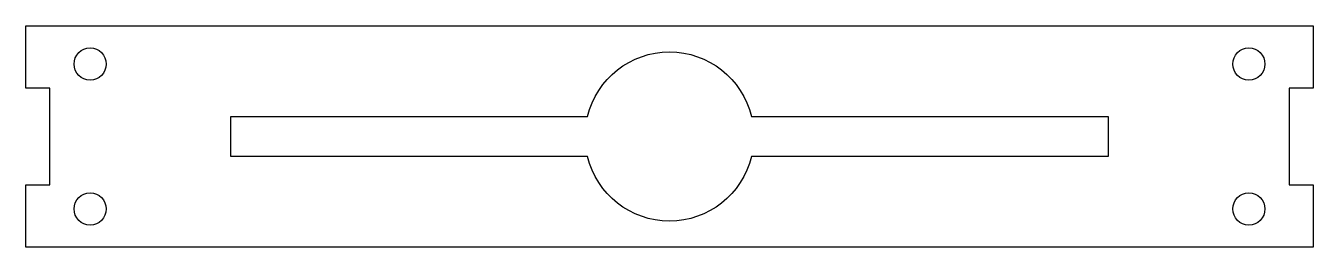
# Model space of a CAD drawing. Header units: millimetres. Extents: x -80 to 80, y -14 to 14.
import ezdxf

# ---------------------------------------------------------------- set-up
doc = ezdxf.new("R2010")
doc.units = ezdxf.units.MM
doc.layers.get('0').update_dxf_attribs({"linetype": 'CONTINUOUS'})

msp = doc.modelspace()

# ---------------------------------------------------------------- linework, layer by layer
msp.add_lwpolyline([(-80, -6), (-77, -6), (-77, 6), (-80, 6), (-80, 13.75), (80, 13.75), (80, 6), (77, 6), (77, -6), (80, -6), (80, -13.75), (-80, -13.75)], close=True)
msp.add_lwpolyline([(10.2, -2.5, -0.784465), (-10.2, -2.5), (-54.5, -2.5), (-54.5, 2.5), (-10.2, 2.5, -0.784465), (10.2, 2.5), (54.5, 2.5), (54.5, -2.5)], format="xyb", close=True)
for centre in [(-72, 9), (72, 9), (-72, -9), (72, -9)]:
    msp.add_circle(centre, 2)

doc.saveas('drawing.dxf')
